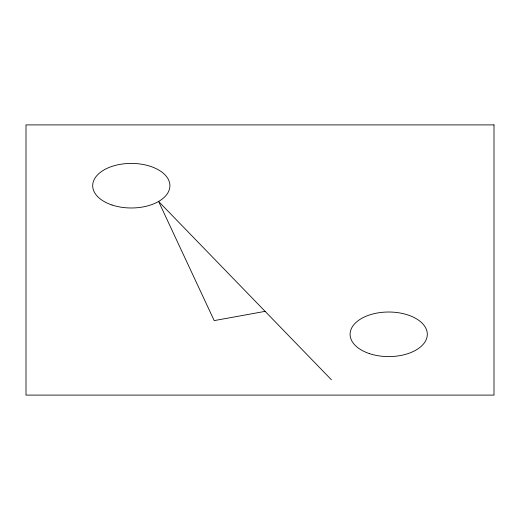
<?xml version="1.0" encoding="UTF-8"?>
<svg xmlns="http://www.w3.org/2000/svg" width="520" height="520" viewBox="0 0 520 520"><rect width="100%" height="100%" fill="white"/><g stroke="black" fill="none" stroke-linecap="round" stroke-linejoin="round"><path stroke-width="0.78" d="M265.109 311.363L214.194 320.6L158.6 201.455L331.416 379.776M494 124.904L26 124.904L26 395.096L494 395.096L494 124.904M369.395 353.606A38.61 22.288 0 0 0 427.31 334.301A38.61 22.288 0 0 0 369.395 315.003A38.61 22.288 0 0 0 369.395 353.606M111.995 204.997A38.61 22.288 0 0 0 169.91 185.698A38.61 22.288 0 0 0 111.995 166.394A38.61 22.288 0 0 0 111.995 204.997"/></g></svg>
